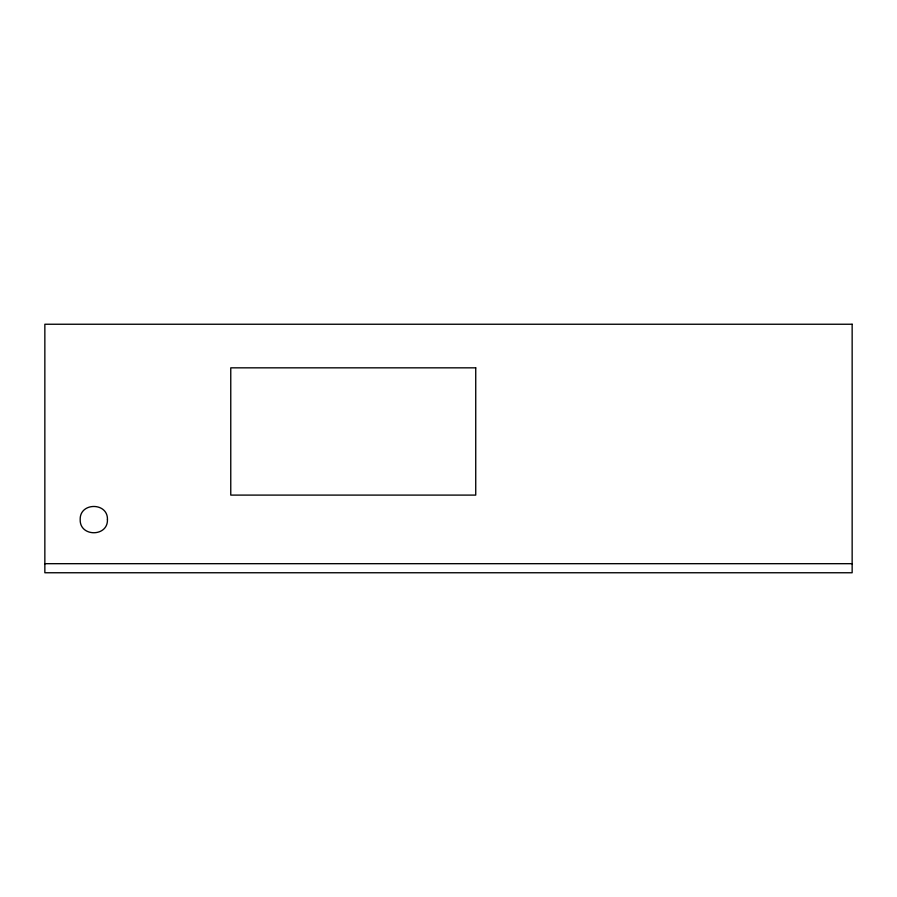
<?xml version="1.0" encoding="UTF-8"?>
<svg xmlns="http://www.w3.org/2000/svg" width="897" height="897" viewBox="0 0 897 897"><rect width="100%" height="100%" fill="white"/><g stroke="black" fill="none" stroke-linecap="round" stroke-linejoin="round"><path stroke-width="1.35" d="M44.85 563.686L852.15 563.686M107.438 519.61C108.055 537.112 79.609 537.112 80.192 519.61C79.598 502.107 108.066 502.096 107.438 519.61M852.15 324.243L44.85 324.243L44.85 572.757L852.15 572.757L852.15 324.243M475.735 367.837L230.764 367.837L230.764 495.099L475.735 495.099L475.735 367.837"/></g></svg>
